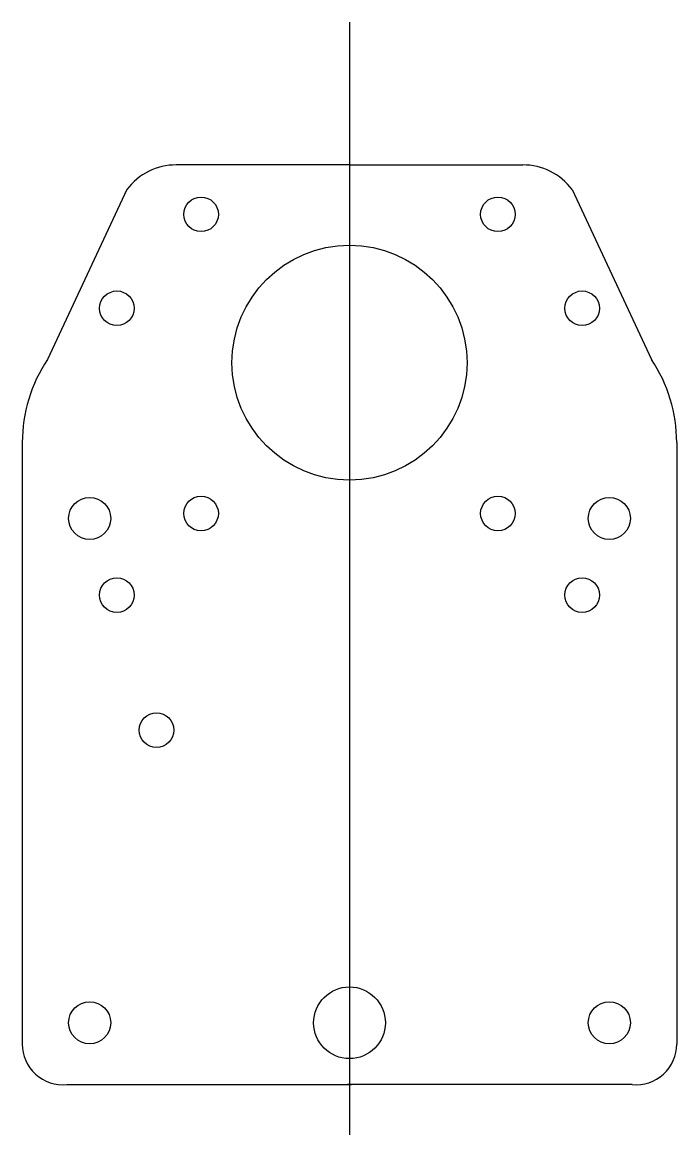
# Model space of a CAD drawing. Header units: inches. Extents: x -1.32 to 1.32, y -2.5 to 2.
import ezdxf

# ---------------------------------------------------------------- set-up
doc = ezdxf.new("R2010")
doc.units = ezdxf.units.IN
doc.layers.get('0').update_dxf_attribs({"linetype": 'CONTINUOUS'})

msp = doc.modelspace()

# ---------------------------------------------------------------- linework, layer by layer
for p, q in [((0, 2), (0, -2.5)), ((0, 1.423), (-0.7, 1.423)), ((0, 1.423), (0.7, 1.423)), ((-0.9, 1.323), (-1.2205, 0.6362)), ((0.9, 1.323), (1.2205, 0.6362)), ((-1.3225, 0.3), (-1.3225, -2.1333)), ((1.3225, 0.3), (1.3225, -2.1333)), ((-1.1425, -2.2971), (0.0075, -2.2971)), ((1.1425, -2.2971), (-0.0075, -2.2971))]:
    msp.add_line(p, q)
for centre, radius in [((-0.6, 1.223), 0.07), ((0.6, 1.223), 0.07), ((0, 0.623), 0.475), ((-0.94, 0.843), 0.07), ((0.94, 0.843), 0.07), ((-1.05, -0.0071), 0.085), ((-0.6, 0.013), 0.07), ((0.6, 0.013), 0.07), ((1.05, -0.0071), 0.085), ((-0.94, -0.317), 0.07), ((0.94, -0.317), 0.07), ((-0.78, -0.8631), 0.07), ((0, -2.0471), 0.145), ((-1.05, -2.0471), 0.085), ((1.05, -2.0471), 0.085)]:
    msp.add_circle(centre, radius)
for centre, radius, start, end in [((-0.7, 1.173), 0.25, 90, 143.1301), ((0.7, 1.173), 0.25, 36.8699, 90), ((-0.7174, 0.3), 0.6051, 146.2449, 180), ((0.7174, 0.3), 0.6051, 0, 33.7551), ((-1.158, -2.1333), 0.1645, 180, 275.4135), ((1.158, -2.1333), 0.1645, -95.4135, 0)]:
    msp.add_arc(centre, radius, start, end)

doc.saveas('drawing.dxf')
